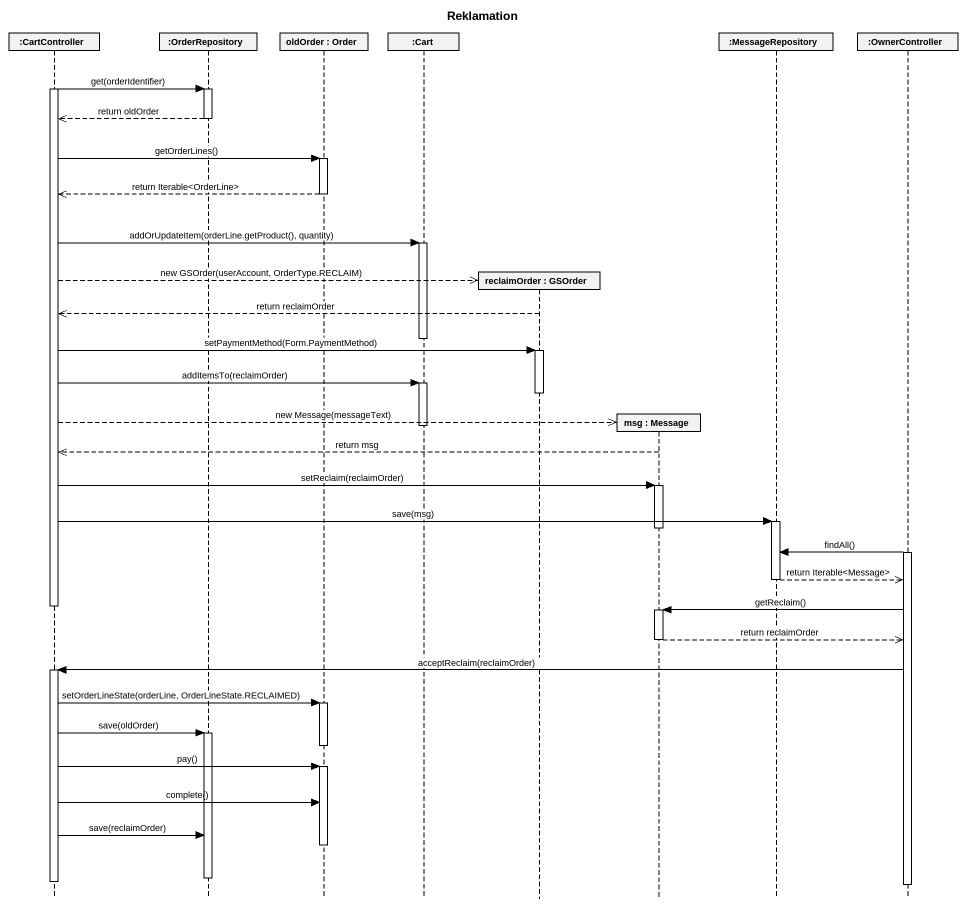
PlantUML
@startuml
title Reklamation
hide footbox
participant ":CartController" as CartController
participant ":OrderRepository" as OrderRepository
participant "oldOrder : Order" as oldOrder
participant ":Cart" as Cart
participant "reclaimOrder : GSOrder" as reclaimOrder
participant "msg : Message" as msg
participant ":MessageRepository" as MessageRepository
participant ":OwnerController" as OwnerController

activate CartController
CartController -> OrderRepository : get(orderIdentifier)
activate OrderRepository
OrderRepository -->> CartController : return oldOrder
deactivate OrderRepository
CartController -> oldOrder : getOrderLines()
activate oldOrder
oldOrder -->> CartController : return Iterable<OrderLine>
deactivate oldOrder
CartController -> Cart : addOrUpdateItem(orderLine.getProduct(), quantity)
activate Cart
CartController -->> reclaimOrder ** : new GSOrder(userAccount, OrderType.RECLAIM)
reclaimOrder -->> CartController : return reclaimOrder
deactivate Cart
CartController -> reclaimOrder : setPaymentMethod(Form.PaymentMethod)
activate reclaimOrder
CartController -> Cart : addItemsTo(reclaimOrder)
activate Cart
deactivate reclaimOrder
CartController -->> msg ** : new Message(messageText)
deactivate Cart
msg -->> CartController : return msg
CartController -> msg : setReclaim(reclaimOrder)
activate msg
CartController -> MessageRepository : save(msg)
activate MessageRepository
deactivate msg
activate OwnerController
OwnerController -> MessageRepository : findAll()
MessageRepository -->> OwnerController : return Iterable<Message>
deactivate MessageRepository
deactivate CartController
OwnerController -> msg : getReclaim()
activate msg
msg -->> OwnerController : return reclaimOrder
deactivate msg
OwnerController -> CartController : acceptReclaim(reclaimOrder)
activate CartController
CartController -> oldOrder : setOrderLineState(orderLine, OrderLineState.RECLAIMED)
activate oldOrder
CartController -> OrderRepository : save(oldOrder)
activate OrderRepository
deactivate oldOrder
CartController -> oldOrder : pay()
activate oldOrder
CartController -> oldOrder : complete()
CartController -> OrderRepository : save(reclaimOrder)
deactivate oldOrder
deactivate OrderRepository
deactivate CartController
deactivate OwnerController
@enduml
